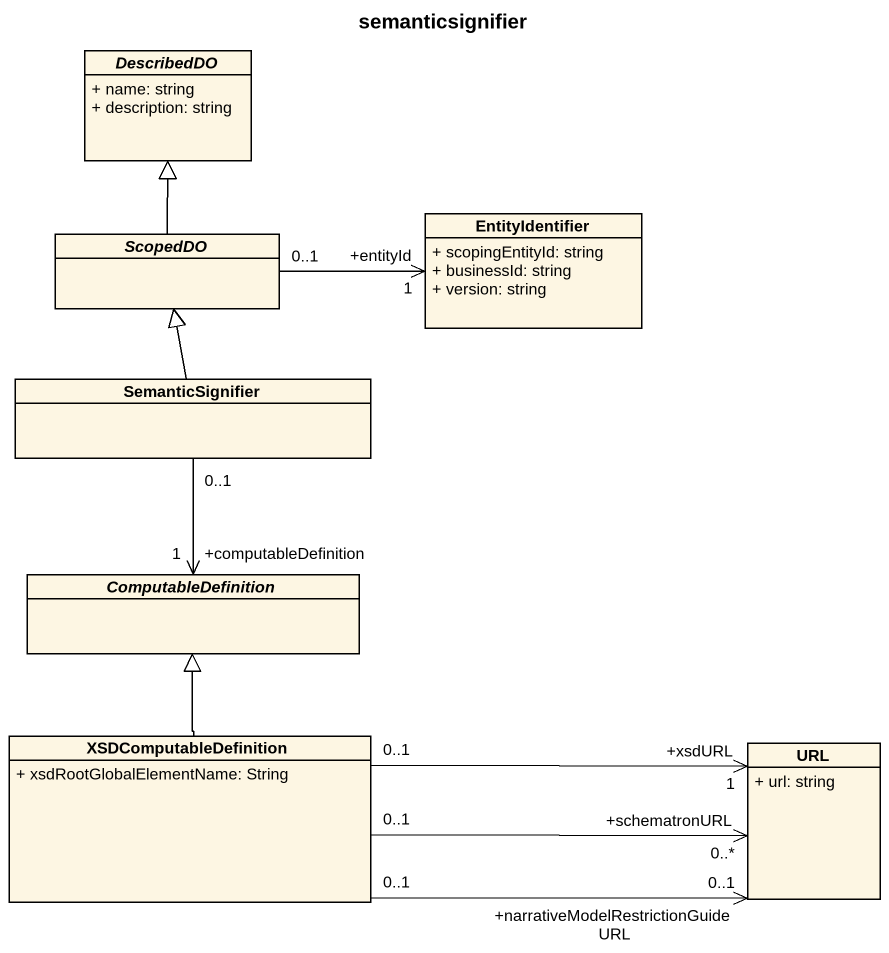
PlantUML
@startuml
title semanticsignifier
hide circle
hide empty members
skinparam classAttributeIconSize 0
abstract class DescribedDO {
  + name: string
  + description: string
}
abstract class ScopedDO
class EntityIdentifier {
  + scopingEntityId: string
  + businessId: string
  + version: string
}
class SemanticSignifier
abstract class ComputableDefinition
class XSDComputableDefinition {
  + xsdRootGlobalElementName: String
}
class URL {
  + url: string
}
ScopedDO -up-|> DescribedDO
ScopedDO "0..1" -right-> "+entityId\n1" EntityIdentifier
SemanticSignifier -up-|> ScopedDO
SemanticSignifier "0..1" --> "+computableDefinition\n1" ComputableDefinition
XSDComputableDefinition -up-|> ComputableDefinition
XSDComputableDefinition "0..1" -right-> "+xsdURL\n1" URL
XSDComputableDefinition "0..1" -right-> "+schematronURL\n0..*" URL
XSDComputableDefinition "0..1" -right-> "+narrativeModelRestrictionGuideURL\n0..1" URL
@enduml
